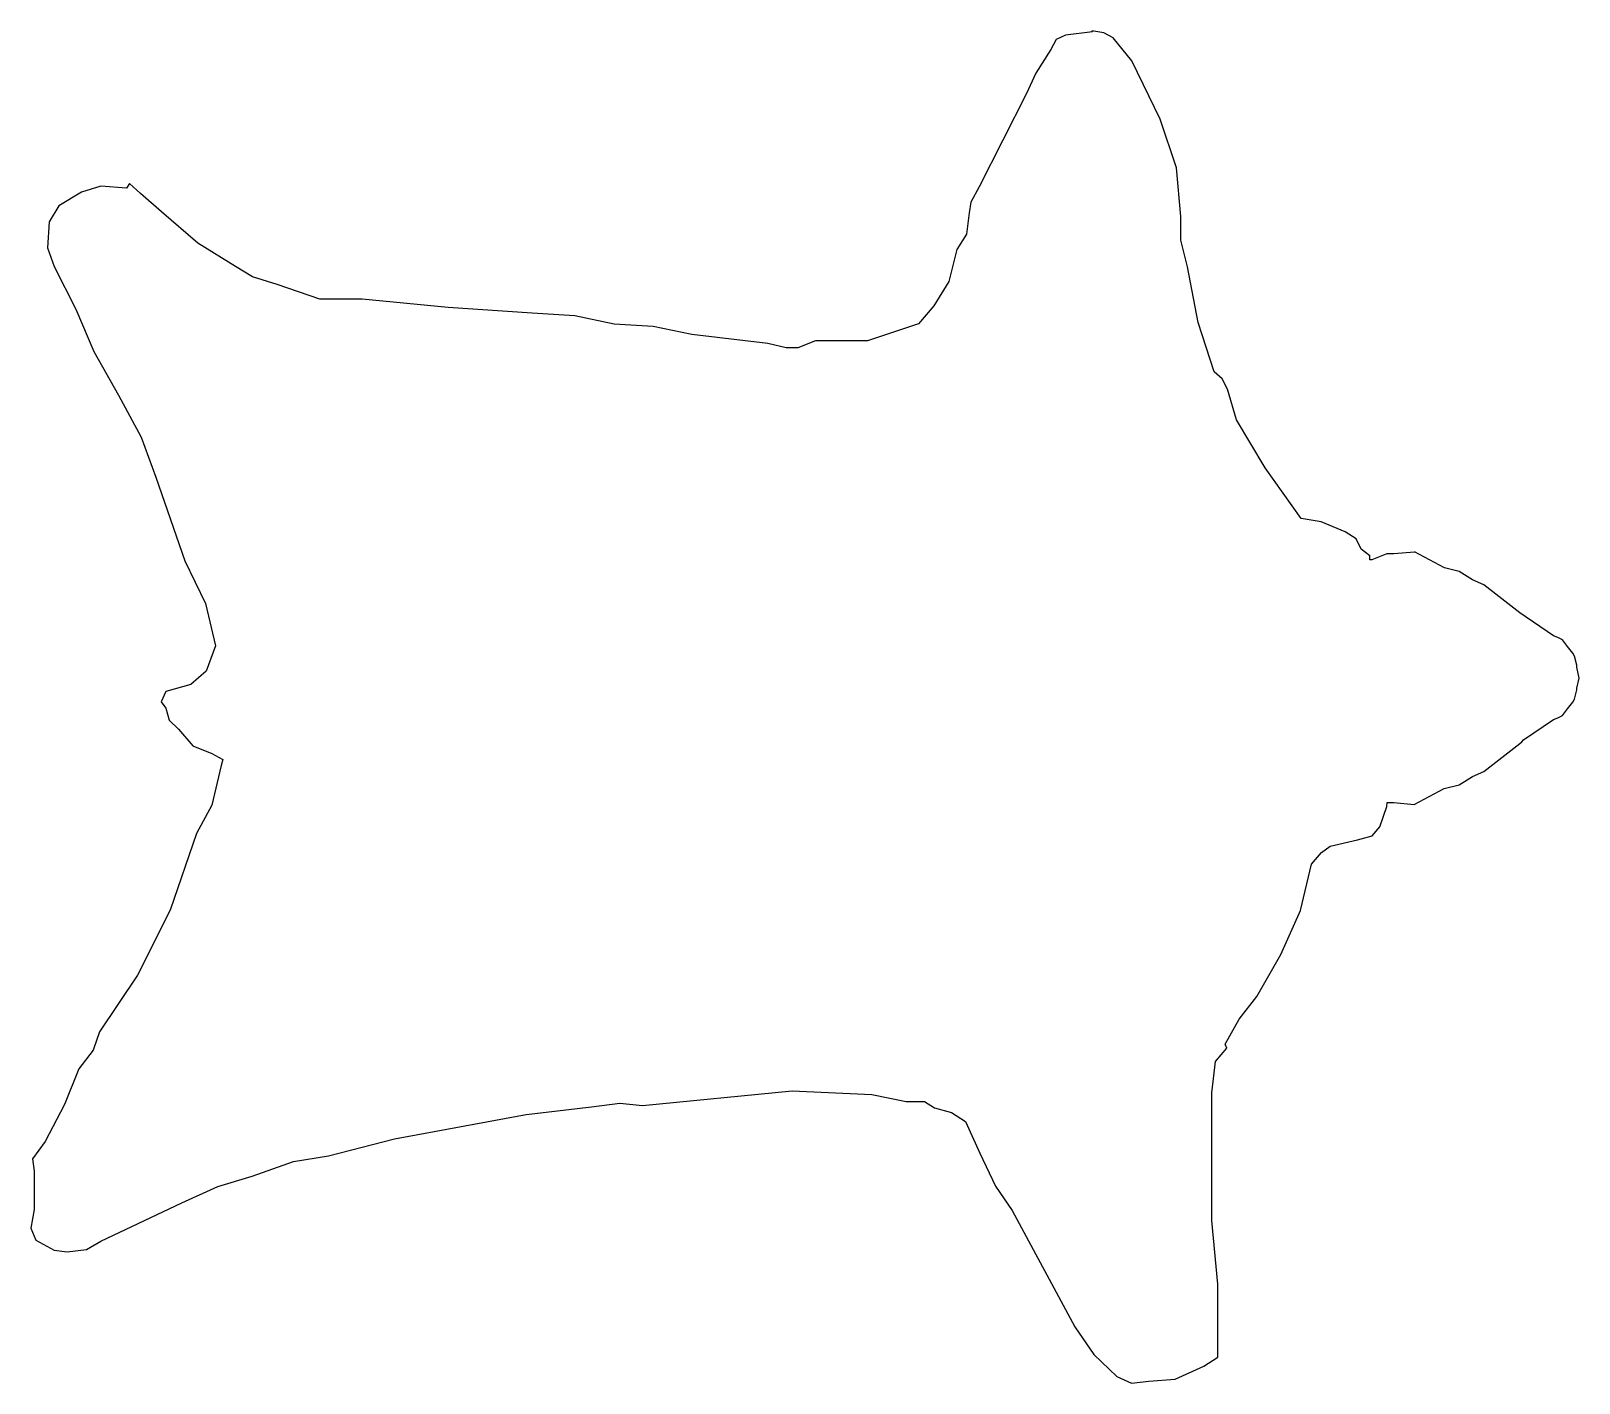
# Model space of a CAD drawing. Extents: x -127.1 to -28.1, y 38.9 to 125.5.
import ezdxf

# ---------------------------------------------------------------- set-up
doc = ezdxf.new("R2010")
doc.units = 0

msp = doc.modelspace()

# ---------------------------------------------------------------- linework, layer by layer
at = {"layer": 'Calque 1', "color": 4}
for p, q in [((-61.534604, 124.922422), (-61.875794, 124.274722)), ((-60.929266, 125.190423), (-61.534604, 124.922422)), ((-59.210087, 125.413723), (-60.929266, 125.190423)), ((-58.490163, 125.351451), (-59.260593, 125.463053)), ((-59.260593, 125.463053), (-59.210087, 125.413723)), ((-57.884814, 125.027553), (-58.490163, 125.351451)), ((-56.681833, 123.542251), (-57.884814, 125.027553)), ((-61.875794, 124.274722), (-62.822336, 122.759223)), ((-54.876813, 119.820251), (-56.681833, 123.542251)), ((-62.822336, 122.759223), (-63.427675, 121.456022)), ((-63.427675, 121.456022), (-66.454395, 115.490423)), ((-53.842223, 116.703352), (-54.876813, 119.820251)), ((-53.567073, 113.584351), (-53.842223, 116.703352)), ((-123.862925, 115.144224), (-125.303644, 114.273122)), ((-122.631324, 115.535124), (-123.862925, 115.144224)), ((-120.993606, 115.412225), (-122.631324, 115.535124)), ((-120.795486, 115.691425), (-120.993606, 115.412225)), ((-120.080086, 115.054923), (-120.795486, 115.691425)), ((-118.751635, 113.891225), (-120.080086, 115.054923)), ((-66.454395, 115.490423), (-66.982696, 114.507723)), ((-125.303644, 114.273122), (-125.919995, 113.245724)), ((-116.420505, 111.893425), (-118.751635, 113.891225)), ((-66.982696, 114.507723), (-67.092757, 113.826424)), ((-125.919995, 113.245724), (-126.030056, 111.588523)), ((-67.092757, 113.826424), (-67.257845, 112.459625)), ((-53.567073, 112.078952), (-53.567073, 113.584351)), ((-114.016745, 110.384724), (-116.420505, 111.893425)), ((-67.257845, 112.459625), (-67.874196, 111.476822)), ((-53.137824, 110.371451), (-53.567073, 112.078952)), ((-126.030056, 111.588523), (-125.600816, 110.384724)), ((-67.874196, 111.476822), (-68.050294, 110.795623)), ((-125.600816, 110.384724), (-124.228335, 107.658723)), ((-112.927124, 109.736922), (-114.016745, 110.384724)), ((-68.050294, 110.795623), (-68.391495, 109.438822)), ((-52.444436, 106.813552), (-53.137824, 110.371451)), ((-111.348836, 109.245624), (-112.927124, 109.736922)), ((-108.611585, 108.307523), (-111.348836, 109.245624)), ((-68.391495, 109.438822), (-69.360045, 107.866424)), ((-105.913956, 108.307523), (-108.611585, 108.307523)), ((-100.415234, 107.760323), (-105.913956, 108.307523)), ((-124.228335, 107.658723), (-123.069375, 104.959524)), ((-95.044195, 107.414123), (-100.415234, 107.760323)), ((-92.313546, 107.235525), (-95.044195, 107.414123)), ((-89.790916, 106.710622), (-92.313546, 107.235525)), ((-69.360045, 107.866424), (-70.339596, 106.721824)), ((-87.298005, 106.554223), (-89.790916, 106.710622)), ((-84.829306, 106.040522), (-87.298005, 106.554223)), ((-79.975555, 105.471023), (-84.829306, 106.040522)), ((-70.339596, 106.721824), (-73.604047, 105.638522)), ((-51.420855, 103.659851), (-52.444436, 106.813552)), ((-123.069375, 104.959524), (-121.505396, 102.155423)), ((-78.790185, 105.180724), (-79.975555, 105.471023)), ((-78.041765, 105.180724), (-78.790185, 105.180724)), ((-76.926827, 105.638522), (-78.041765, 105.180724)), ((-73.604047, 105.638522), (-76.926827, 105.638522)), ((-50.925575, 103.213153), (-51.420855, 103.659851)), ((-50.584385, 102.531953), (-50.925575, 103.213153)), ((-121.505396, 102.155423), (-120.053664, 99.469624)), ((-49.990045, 100.587752), (-50.584385, 102.531953)), ((-48.163003, 97.507751), (-49.990045, 100.587752)), ((-120.053664, 99.469624), (-119.118134, 96.915722)), ((-45.864904, 94.266951), (-48.163003, 97.507751)), ((-119.118134, 96.915722), (-117.253684, 91.548623)), ((-44.578273, 94.043651), (-45.864904, 94.266951)), ((-43.057214, 93.407051), (-44.578273, 94.043651)), ((-42.341814, 92.971551), (-43.057214, 93.407051)), ((-42.022624, 92.301552), (-42.341814, 92.971551)), ((-41.461315, 91.877152), (-42.022624, 92.301552)), ((-38.622805, 92.12174), (-39.931444, 92.010039)), ((-36.702215, 91.115432), (-38.622805, 92.131731)), ((-38.622805, 92.131731), (-38.622805, 92.12174)), ((-38.622805, 92.12174), (-38.622805, 92.12174)), ((-117.253684, 91.548623), (-115.925225, 88.821524)), ((-41.461315, 91.62035), (-41.461315, 91.877152)), ((-41.351245, 91.63034), (-41.461315, 91.62035)), ((-40.393705, 92.010039), (-41.351245, 91.63034)), ((-39.931444, 92.010039), (-40.393705, 92.010039)), ((-35.755673, 90.869831), (-36.702215, 91.115432)), ((-34.897195, 90.344931), (-35.755673, 90.869831)), ((-34.181785, 90.032232), (-34.897195, 90.344931)), ((-31.869374, 88.232032), (-34.181785, 90.032232)), ((-115.925225, 88.821524), (-115.297876, 86.123522)), ((-29.733065, 86.759033), (-31.869374, 88.232032)), ((-29.457904, 86.647431), (-29.733065, 86.759033)), ((-29.149734, 86.50223), (-29.457904, 86.647431)), ((-28.841565, 86.077833), (-29.149734, 86.50223)), ((-115.297876, 86.123522), (-115.881204, 84.502022)), ((-28.489365, 85.653531), (-28.841565, 86.077833)), ((-28.379293, 85.452533), (-28.489365, 85.653531)), ((-28.236215, 84.871832), (-28.379293, 85.452533)), ((-115.881204, 84.502022), (-116.871764, 83.653324)), ((-28.236215, 84.74893), (-28.236215, 84.871832)), ((-28.093133, 84.045432), (-28.236215, 84.74893)), ((-118.478675, 83.195424), (-118.775844, 82.525423)), ((-116.871764, 83.653324), (-118.478675, 83.195424)), ((-28.379293, 82.716431), (-28.236215, 83.297233)), ((-28.236215, 83.42003), (-28.093133, 84.045432)), ((-28.236215, 83.297233), (-28.236215, 83.42003)), ((-118.775844, 82.525423), (-118.467666, 82.134522)), ((-28.841565, 82.091032), (-28.489365, 82.515432)), ((-28.489365, 82.515432), (-28.379293, 82.716431)), ((-28.379293, 82.716431), (-28.379293, 82.716431)), ((-118.467666, 82.134522), (-118.258556, 81.364022)), ((-118.258556, 81.364022), (-117.653204, 80.783324)), ((-31.636044, 80.097631), (-29.733065, 81.409832)), ((-29.733065, 81.409832), (-29.457904, 81.52153)), ((-29.457904, 81.52153), (-29.149734, 81.666632)), ((-29.149734, 81.666632), (-28.841565, 82.091032)), ((-117.653204, 80.783324), (-116.739695, 79.722423)), ((-116.739695, 79.722423), (-115.534505, 79.231023)), ((-115.534505, 79.231023), (-114.830104, 78.840122)), ((-34.190593, 78.075233), (-31.878185, 79.874331)), ((-31.878185, 79.874331), (-31.746105, 79.985931)), ((-31.746105, 79.985931), (-31.636044, 80.097631)), ((-114.940176, 78.460424), (-115.523504, 75.928822)), ((-114.830104, 78.840122), (-114.940176, 78.460424)), ((-36.711015, 76.980831), (-35.764484, 77.226531)), ((-35.764484, 77.226531), (-34.905995, 77.751332)), ((-34.905995, 77.751332), (-34.190593, 78.075233)), ((-38.631605, 75.964631), (-36.711015, 76.980831)), ((-115.523504, 75.928822), (-116.514064, 74.115223)), ((-40.840756, 74.530623), (-40.378496, 75.829424)), ((-40.378496, 75.829424), (-40.369493, 76.086322)), ((-40.369493, 76.086322), (-39.940244, 76.086322)), ((-39.940244, 76.086322), (-38.631605, 75.974621)), ((-38.631605, 75.974621), (-38.631605, 75.974621)), ((-38.631605, 75.974621), (-38.631605, 75.964631)), ((-41.314026, 73.961124), (-40.840756, 74.530623)), ((-116.514064, 74.115223), (-118.181504, 69.210522)), ((-44.567478, 72.889024), (-44.006158, 73.302223)), ((-44.006158, 73.302223), (-42.260568, 73.715424)), ((-42.260568, 73.715424), (-41.314026, 73.961124)), ((-45.205836, 72.152023), (-44.567478, 72.889024)), ((-45.899228, 69.187022), (-45.205836, 72.152023)), ((-118.181504, 69.210522), (-120.277094, 65.041722)), ((-47.168246, 66.363922), (-45.899228, 69.187022)), ((-48.691506, 63.681524), (-47.168246, 66.363922)), ((-120.277094, 65.041722), (-122.705074, 61.415722)), ((-49.825156, 62.237624), (-48.691506, 63.681524)), ((-122.705074, 61.415722), (-123.112304, 60.238622)), ((-50.716657, 60.629522), (-49.825156, 62.237624)), ((-50.606596, 60.383822), (-50.716657, 60.629522)), ((-123.112304, 60.238622), (-124.036825, 59.049323)), ((-51.575146, 57.514923), (-51.344017, 59.523922)), ((-51.344017, 59.523922), (-50.606596, 60.383822)), ((-124.036825, 59.049323), (-124.950344, 56.779023)), ((-87.983695, 56.713124), (-78.413777, 57.640024)), ((-78.413777, 57.640024), (-73.312387, 57.405424)), ((-51.575146, 53.092622), (-51.575146, 57.514923)), ((-124.950344, 56.779023), (-126.179735, 54.392524)), ((-95.427216, 56.121222), (-91.238237, 56.612622)), ((-91.238237, 56.612622), (-89.440927, 56.847123)), ((-89.440927, 56.847123), (-87.983695, 56.713124)), ((-73.312387, 57.405424), (-71.118834, 56.969924)), ((-71.118834, 56.969924), (-69.942275, 56.969924)), ((-69.942275, 56.969924), (-69.303906, 56.556722)), ((-69.303906, 56.556722), (-68.225295, 56.255221)), ((-103.840384, 54.566723), (-95.427216, 56.121222)), ((-68.225295, 56.255221), (-67.322785, 55.685722)), ((-67.322785, 55.685722), (-66.409265, 53.655421)), ((-108.063476, 53.483523), (-103.840384, 54.566723)), ((-126.179735, 54.392524), (-127.005204, 53.286924)), ((-110.302144, 53.126122), (-108.063476, 53.483523)), ((-66.409265, 53.655421), (-65.418705, 51.551522)), ((-127.005204, 53.286924), (-126.895146, 52.505222)), ((-126.895146, 52.505222), (-126.895146, 50.049522)), ((-112.953546, 52.176924), (-110.302144, 53.126122)), ((-51.575146, 49.341522), (-51.575146, 53.092622)), ((-117.436384, 50.468322), (-115.136083, 51.518023)), ((-115.136083, 51.518023), (-112.953546, 52.176924)), ((-65.418705, 51.551522), (-64.340097, 49.979124)), ((-126.895146, 50.049522), (-127.093255, 48.862422)), ((-122.614814, 48.024823), (-117.436384, 50.468322)), ((-64.340097, 49.979124), (-60.347036, 42.550623)), ((-127.093255, 48.862422), (-126.774075, 48.091822)), ((-51.200936, 45.281022), (-51.575146, 49.341522)), ((-126.774075, 48.091822), (-125.618423, 47.455324)), ((-123.539346, 47.500022), (-122.614814, 48.024823)), ((-125.618423, 47.455324), (-124.781945, 47.343623)), ((-124.781945, 47.343623), (-123.539346, 47.500022)), ((-51.200936, 41.615923), (-51.200936, 45.281022)), ((-60.347036, 42.550623), (-59.124246, 40.776123)), ((-51.190946, 40.610822), (-51.200936, 41.615923)), ((-59.124246, 40.776123), (-57.654907, 39.371223)), ((-52.093455, 40.030122), (-51.190946, 40.610822)), ((-53.923796, 39.203722), (-52.093455, 40.030122)), ((-57.654907, 39.371223), (-56.708376, 38.946922)), ((-56.708376, 38.946922), (-55.606645, 39.058524)), ((-55.606645, 39.058524), (-53.923796, 39.203722))]:
    msp.add_line(p, q, dxfattribs=at)

doc.saveas('drawing.dxf')
